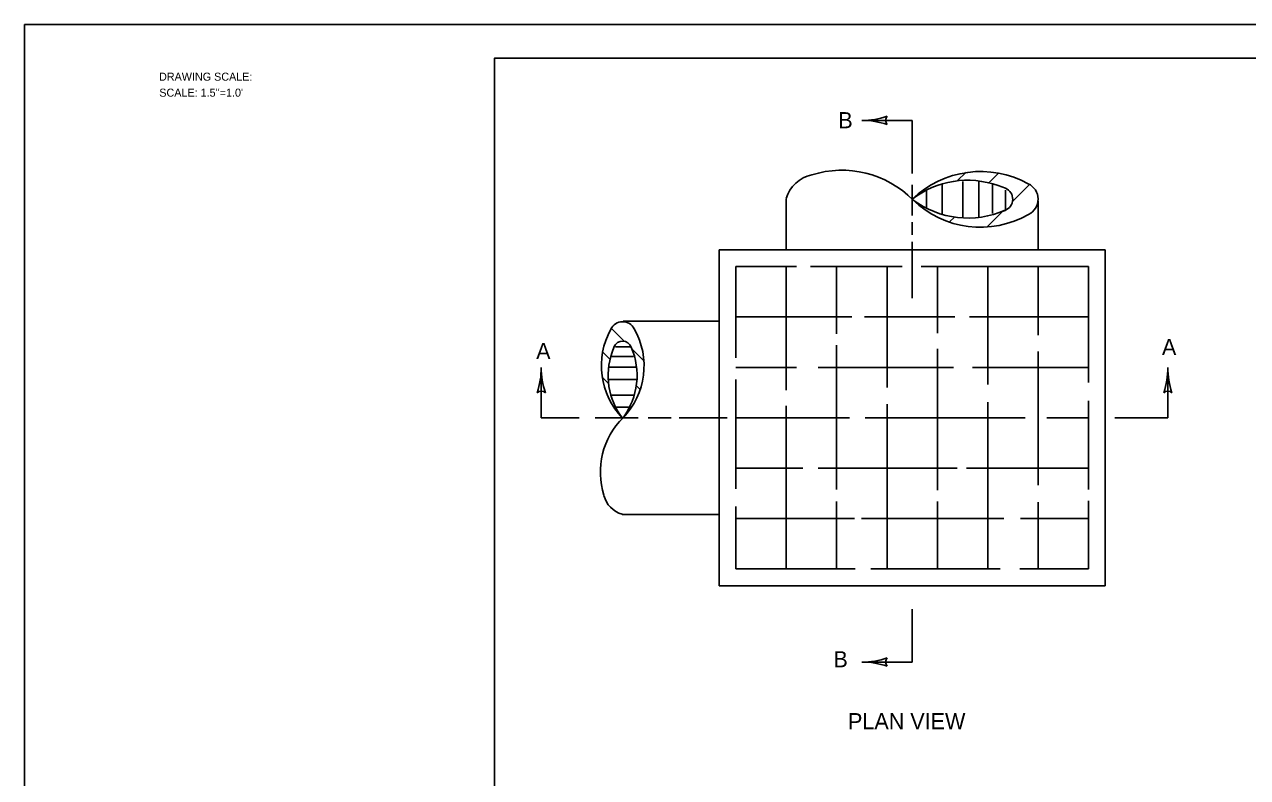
# Model space of a CAD drawing. Extents: x 997.6 to 1036.6, y 998.9 to 1022.7.
# Drawn here: x 1000 to 1018.21, y 1010.79 to 1022 of the extents above; entities that cross this region are included whole.
import ezdxf

# ---------------------------------------------------------------- set-up
doc = ezdxf.new("R2010")
doc.units = 0
for name, color, linetype in [('Level 1', 7, 'Continuous'), ('Level 10', 7, 'Continuous'), ('Level 11', 7, 'Continuous'), ('Level 14', 7, 'Continuous'), ('Level 15', 7, 'Continuous'), ('Level 2', 7, 'Continuous')]:
    doc.layers.add(name, color=color, linetype=linetype)

msp = doc.modelspace()

# ---------------------------------------------------------------- linework, layer by layer
at = {"layer": 'Level 1'}
for p, q in [((1013.22, 1020.572), (1012.472, 1020.572)), ((1013.22, 1020.572), (1013.22, 1019.784)), ((1013.892, 1019.671), (1014.024, 1019.803)), ((1014.36, 1019.643), (1014.508, 1019.791)), ((1013.22, 1019.154), (1013.22, 1019.615)), ((1013.666, 1019.626), (1013.666, 1019.177)), ((1013.972, 1019.665), (1013.972, 1019.118)), ((1014.213, 1019.665), (1014.213, 1019.128)), ((1014.418, 1019.187), (1014.418, 1019.622)), ((1014.501, 1019.602), (1014.61, 1019.563)), ((1014.717, 1019.369), (1014.966, 1019.619)), ((1013.432, 1019.536), (1013.432, 1019.268)), ((1014.608, 1019.536), (1014.608, 1019.235)), ((1011.345, 1018.646), (1011.345, 1019.407)), ((1015.095, 1018.646), (1015.095, 1019.374)), ((1013.22, 1018.871), (1013.22, 1019.059)), ((1013.777, 1019.06), (1013.849, 1019.132)), ((1014.33, 1018.982), (1014.566, 1019.218)), ((1013.22, 1017.928), (1013.22, 1018.766)), ((1010.345, 1013.646), (1010.345, 1018.646)), ((1010.345, 1018.646), (1016.095, 1018.646)), ((1016.095, 1013.646), (1016.095, 1018.646)), ((1010.595, 1018.396), (1011.497, 1018.396)), ((1010.595, 1017.038), (1010.595, 1018.396)), ((1011.345, 1016.556), (1011.345, 1018.396)), ((1011.707, 1018.396), (1013.069, 1018.396)), ((1012.095, 1017.394), (1012.095, 1018.396)), ((1012.845, 1016.598), (1012.845, 1018.396)), ((1013.351, 1018.396), (1015.845, 1018.396)), ((1013.595, 1017.404), (1013.595, 1018.396)), ((1014.345, 1016.64), (1014.345, 1018.396)), ((1015.095, 1017.373), (1015.095, 1018.396)), ((1015.845, 1016.671), (1015.845, 1018.396)), ((1010.595, 1017.646), (1012.32, 1017.646)), ((1012.508, 1017.646), (1013.854, 1017.646)), ((1014.074, 1017.646), (1015.845, 1017.646)), ((1008.93, 1017.286), (1008.739, 1017.478)), ((1010.345, 1017.583), (1008.915, 1017.583)), ((1008.72, 1017.012), (1008.607, 1017.126)), ((1009.07, 1017.057), (1008.736, 1017.057)), ((1008.752, 1017.121), (1008.782, 1017.204)), ((1008.802, 1017.203), (1009.033, 1017.203)), ((1009.227, 1016.989), (1009.046, 1017.17)), ((1012.095, 1015.079), (1012.095, 1017.226)), ((1013.595, 1015.068), (1013.595, 1017.174)), ((1015.095, 1015.142), (1015.095, 1017.132)), ((1007.696, 1016.146), (1007.696, 1016.894)), ((1008.704, 1016.9), (1009.115, 1016.9)), ((1010.595, 1016.896), (1011.497, 1016.896)), ((1011.822, 1016.896), (1013.833, 1016.896)), ((1014.116, 1016.896), (1015.845, 1016.896)), ((1017.027, 1016.146), (1017.027, 1016.894)), ((1008.699, 1016.654), (1008.598, 1016.755)), ((1008.704, 1016.715), (1009.123, 1016.715)), ((1010.595, 1015.089), (1010.595, 1016.713)), ((1009.167, 1016.565), (1009.112, 1016.621)), ((1008.734, 1016.481), (1009.078, 1016.481)), ((1011.345, 1013.896), (1011.345, 1016.325)), ((1012.845, 1013.896), (1012.845, 1016.346)), ((1014.345, 1013.896), (1014.345, 1016.378)), ((1015.845, 1015.079), (1015.845, 1016.399)), ((1007.696, 1016.146), (1008.261, 1016.146)), ((1009.14, 1016.146), (1008.501, 1016.146)), ((1008.802, 1016.301), (1009.008, 1016.301)), ((1009.631, 1016.146), (1009.287, 1016.146)), ((1010.464, 1016.146), (1009.75, 1016.146)), ((1010.595, 1016.146), (1012.288, 1016.146)), ((1012.519, 1016.146), (1014.902, 1016.146)), ((1015.226, 1016.146), (1015.845, 1016.146)), ((1017.027, 1016.146), (1016.239, 1016.146)), ((1010.595, 1015.396), (1011.592, 1015.396)), ((1011.822, 1015.396), (1013.891, 1015.396)), ((1014.027, 1015.396), (1015.845, 1015.396)), ((1012.095, 1013.896), (1012.095, 1014.901)), ((1013.595, 1013.896), (1013.595, 1014.901)), ((1015.095, 1013.896), (1015.095, 1014.89)), ((1015.845, 1013.896), (1015.845, 1014.911)), ((1010.345, 1014.708), (1008.901, 1014.708)), ((1010.595, 1013.896), (1010.595, 1014.827)), ((1010.595, 1014.646), (1012.362, 1014.646)), ((1012.466, 1014.646), (1014.582, 1014.646)), ((1014.834, 1014.646), (1015.845, 1014.646)), ((1010.595, 1013.896), (1012.372, 1013.896)), ((1012.602, 1013.896), (1014.53, 1013.896)), ((1014.823, 1013.896), (1015.845, 1013.896)), ((1010.345, 1013.646), (1016.095, 1013.646)), ((1013.22, 1012.509), (1013.22, 1013.297)), ((1013.22, 1012.509), (1012.472, 1012.509))]:
    msp.add_line(p, q, dxfattribs=at)
for centre, radius, start, end in [((1012.472, 1021.744), 1.172, 270.0061, 288.6528), ((1012.472, 1019.4), 1.172, 71.3312, 90), ((1012.472, 1019.4), 1.172, 90, 90.0122), ((1012.918, 1020.572), 0.0938, 139.1087, 221.2254), ((1012.173, 1018.342), 1.488, 44.7659, 107.5901), ((1014.238, 1018.346), 1.465, 61.0113, 134.0095), ((1011.826, 1019.273), 0.499, 101.837, 164.3803), ((1014.045, 1018.331), 1.35, 70.2677, 127.6655), ((1014.843, 1019.399), 0.252, 296.1571, 65.2584), ((1014.538, 1019.399), 0.179, 291.0789, 66.2413), ((1014.235, 1020.422), 1.441, 225.7262, 299.9079), ((1014.051, 1020.49), 1.372, 233.2394, 293.6817), ((1009.714, 1016.919), 1.123, 151.0113, 224.0095), ((1008.907, 1017.383), 0.193, 26.1571, 155.2584), ((1008.123, 1016.917), 1.104, 315.7262, 29.9079), ((1008.907, 1017.149), 0.137, 21.0789, 156.2413), ((1009.726, 1016.771), 1.035, 160.2677, 217.6655), ((1008.071, 1016.776), 1.052, 323.2394, 23.6817), ((1006.524, 1016.894), 1.172, 341.3472, 359.9939), ((1008.868, 1016.894), 1.172, 180, 198.6688), ((1008.868, 1016.894), 1.172, 179.9878, 180), ((1015.855, 1016.894), 1.172, 341.3312, 0), ((1015.855, 1016.894), 1.172, 0, 0.0122), ((1018.198, 1016.894), 1.172, 180.0061, 198.6528), ((1007.696, 1016.448), 0.0937, 48.7746, 130.8913), ((1017.027, 1016.448), 0.0938, 49.1087, 131.2254), ((1009.717, 1015.336), 1.141, 134.7659, 197.5901), ((1009.005, 1015.079), 0.385, 193.2391, 254.3826), ((1012.472, 1013.681), 1.172, 270, 288.6688), ((1012.472, 1011.337), 1.172, 71.3472, 89.9939), ((1012.472, 1013.681), 1.172, 269.9878, 270), ((1012.918, 1012.509), 0.0938, 138.7746, 220.8913)]:
    msp.add_arc(centre, radius, start, end, dxfattribs=at)
at = {"layer": 'Level 10'}
for q in [(1035.5, 1021.5), (1007, 1000.5)]:
    msp.add_line((1007, 1021.5), q, dxfattribs=at)
at = {"layer": 'Level 11'}
msp.add_lwpolyline([(1007, 1000.5), (1035.5, 1000.5), (1035.5, 1021.5), (1007, 1021.5)], close=True, dxfattribs=at)
at = {"layer": 'Level 14'}
for p, q in [((1000, 1000), (1000, 1022)), ((1000, 1022), (1036, 1022))]:
    msp.add_line(p, q, dxfattribs=at)
at = {"layer": 'Level 2'}
msp.add_line((1014.514, 1019.202), (1014.602, 1019.233), dxfattribs=at)

# ---------------------------------------------------------------- texts
at = {"layer": 'Level 1'}
for s, p in [('B', (1012.12, 1020.455)), ('A', (1007.62, 1017.019)), ('A', (1016.939, 1017.079)), ('B', (1012.047, 1012.431)), ('PLAN VIEW', (1012.264, 1011.509))]:
    msp.add_text(s, height=0.24, dxfattribs=at).set_placement(p)
at = {"layer": 'Level 15'}
for s, p in [('DRAWING SCALE:', (1002.004, 1021.163)), ("SCALE: 1.5''=1.0'", (1002.008, 1020.925))]:
    msp.add_text(s, height=0.12, dxfattribs=at).set_placement(p)

doc.saveas('drawing.dxf')
